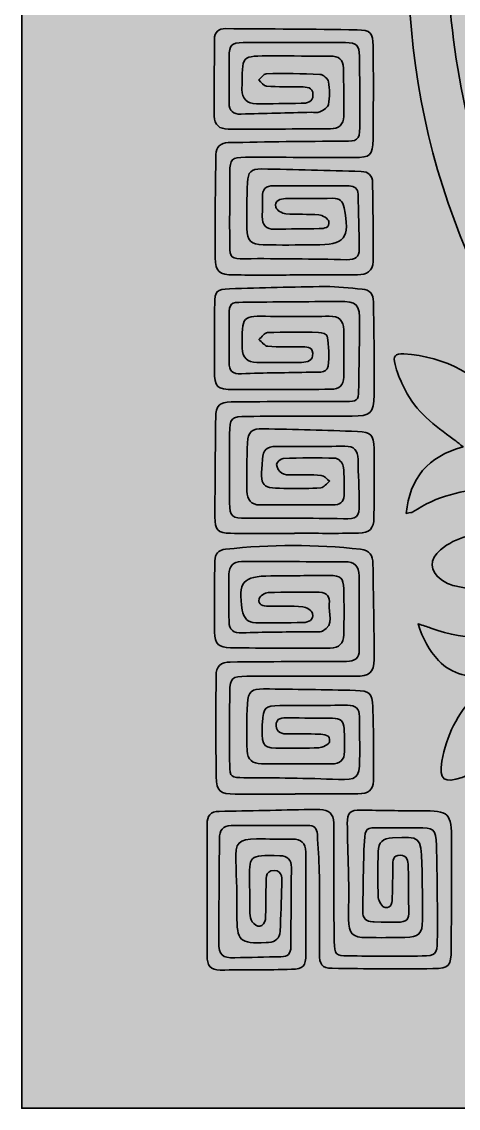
# Model space of a CAD drawing. Header units: inches. Extents: x 0.68 to 7.68, y -8.79 to -1.79.
# Drawn here: x 0.681 to 2.084, y -8.789 to -5.296 of the extents above; entities that cross this region are included whole.
import ezdxf

# ---------------------------------------------------------------- set-up
doc = ezdxf.new("R2010")
doc.units = ezdxf.units.IN
doc.header["$MEASUREMENT"] = 0
doc.layers.add('Layer 1', color=7, linetype='Continuous')

# ---------------------------------------------------------------- blocks, each defined once
blk = doc.blocks.new('block 2')
at = {"layer": 'Layer 1', "color": 250, "lineweight": 35, "true_color": 0x231f20}
for points, knots in [([(1.3443, -5.6412), (1.4538, -5.6412), (1.5634, -5.6409), (1.6729, -5.6405), (1.6992, -5.6404), (1.7152, -5.6266), (1.7157, -5.6007), (1.7167, -5.5488), (1.7159, -5.4968), (1.7146, -5.4449), (1.714, -5.4186), (1.7001, -5.4062), (1.6724, -5.4066), (1.6108, -5.4073), (1.5492, -5.4056), (1.4875, -5.4059), (1.3827, -5.4065), (1.3899, -5.4008), (1.3888, -5.5142), (1.3885, -5.5435), (1.4051, -5.5598), (1.4353, -5.5597), (1.4833, -5.5596), (1.5312, -5.5596), (1.5791, -5.5584), (1.5969, -5.5579), (1.6173, -5.5562), (1.617, -5.531), (1.6166, -5.5052), (1.5961, -5.5061), (1.5782, -5.5057), (1.5413, -5.5048), (1.5044, -5.5059), (1.4677, -5.5032), (1.4588, -5.5025), (1.4508, -5.4901), (1.4424, -5.483), (1.4505, -5.4761), (1.4585, -5.4634), (1.4667, -5.4632), (1.5242, -5.4621), (1.5817, -5.4625), (1.6391, -5.4654), (1.6491, -5.4659), (1.6652, -5.4794), (1.6668, -5.4889), (1.6709, -5.5128), (1.6709, -5.5382), (1.667, -5.5621), (1.6655, -5.5714), (1.6502, -5.5804), (1.6393, -5.5857), (1.6314, -5.5895), (1.6204, -5.587), (1.6109, -5.5872), (1.5358, -5.5891), (1.4608, -5.5905), (1.3857, -5.5931), (1.3596, -5.594), (1.3474, -5.5829), (1.3474, -5.5573), (1.3473, -5.508), (1.3469, -5.4587), (1.3475, -5.4095), (1.3479, -5.3704), (1.3539, -5.3636), (1.393, -5.3633), (1.5025, -5.3626), (1.6121, -5.3626), (1.7216, -5.3632), (1.7574, -5.3633), (1.7658, -5.3715), (1.7663, -5.4067), (1.7674, -5.4833), (1.7677, -5.5599), (1.7672, -5.6365), (1.7669, -5.6777), (1.7575, -5.6806), (1.7175, -5.6804), (1.5932, -5.6799), (1.4689, -5.6827), (1.3445, -5.6846), (1.3201, -5.685), (1.3053, -5.6992), (1.305, -5.7231), (1.3033, -5.8338), (1.3014, -5.9446), (1.3027, -6.0553), (1.3032, -6.0999), (1.3166, -6.1096), (1.3617, -6.11), (1.4261, -6.1106), (1.4904, -6.1102), (1.5548, -6.1102), (1.5548, -6.1099), (1.5548, -6.1097), (1.5548, -6.1095), (1.6233, -6.1095), (1.6917, -6.1093), (1.7602, -6.1095), (1.7891, -6.1096), (1.8098, -6.0976), (1.8101, -6.0673), (1.8108, -5.9826), (1.8099, -5.8979), (1.8085, -5.8131), (1.8081, -5.7912), (1.7955, -5.7779), (1.7719, -5.7773), (1.6652, -5.7745), (1.5586, -5.7709), (1.4519, -5.7692), (1.4174, -5.7687), (1.4076, -5.7793), (1.4064, -5.8133), (1.4046, -5.8625), (1.404, -5.9118), (1.4043, -5.9611), (1.4045, -5.999), (1.4178, -6.0124), (1.457, -6.0132), (1.5118, -6.0143), (1.5666, -6.0137), (1.6214, -6.0134), (1.7214, -6.0128), (1.7363, -5.9936), (1.7173, -5.8939), (1.7132, -5.8722), (1.7022, -5.8634), (1.6811, -5.8637), (1.6304, -5.8643), (1.5798, -5.8642), (1.5291, -5.8647), (1.5108, -5.8648), (1.4931, -5.8712), (1.4973, -5.8918), (1.4993, -5.9012), (1.5177, -5.9124), (1.5296, -5.9135), (1.5649, -5.9167), (1.6008, -5.9137), (1.6362, -5.9169), (1.6479, -5.918), (1.6663, -5.9293), (1.668, -5.9385), (1.6717, -5.9581), (1.6534, -5.961), (1.6373, -5.9611), (1.5894, -5.9617), (1.5415, -5.9623), (1.4936, -5.963), (1.4661, -5.9634), (1.4535, -5.9491), (1.4538, -5.9224), (1.454, -5.9019), (1.4559, -5.8813), (1.4545, -5.8608), (1.4527, -5.8339), (1.4654, -5.8231), (1.4905, -5.8232), (1.5713, -5.8235), (1.6521, -5.8237), (1.7329, -5.8241), (1.7503, -5.8242), (1.7617, -5.8314), (1.7621, -5.8507), (1.7633, -5.9095), (1.7651, -5.9684), (1.7657, -6.0272), (1.7659, -6.0528), (1.7525, -6.0616), (1.7261, -6.061), (1.6167, -6.0586), (1.5073, -6.0573), (1.3979, -6.0578), (1.3545, -6.058), (1.3498, -6.0574), (1.3494, -6.0147), (1.3488, -5.9367), (1.3494, -5.8587), (1.3498, -5.7807), (1.35, -5.7367), (1.3546, -5.732), (1.4002, -5.7319), (1.5166, -5.7318), (1.633, -5.7323), (1.7494, -5.7324), (1.8015, -5.7324), (1.8091, -5.7266), (1.8099, -5.6736), (1.8114, -5.5737), (1.8112, -5.4738), (1.8104, -5.374), (1.8101, -5.3331), (1.8016, -5.3228), (1.7589, -5.3221), (1.6182, -5.3195), (1.4774, -5.3195), (1.3367, -5.3183), (1.3132, -5.3182), (1.3003, -5.3293), (1.3002, -5.3528), (1.2998, -5.435), (1.2996, -5.5171), (1.2998, -5.5992), (1.2999, -5.6283), (1.3166, -5.6412), (1.3443, -5.6412)], [0, 0, 0, 0, 1, 1, 1, 2, 2, 2, 3, 3, 3, 4, 4, 4, 5, 5, 5, 6, 6, 6, 7, 7, 7, 8, 8, 8, 9, 9, 9, 10, 10, 10, 11, 11, 11, 12, 12, 12, 13, 13, 13, 14, 14, 14, 15, 15, 15, 16, 16, 16, 17, 17, 17, 18, 18, 18, 19, 19, 19, 20, 20, 20, 21, 21, 21, 22, 22, 22, 23, 23, 23, 24, 24, 24, 25, 25, 25, 26, 26, 26, 27, 27, 27, 28, 28, 28, 29, 29, 29, 30, 30, 30, 31, 31, 31, 32, 32, 32, 33, 33, 33, 34, 34, 34, 35, 35, 35, 36, 36, 36, 37, 37, 37, 38, 38, 38, 39, 39, 39, 40, 40, 40, 41, 41, 41, 42, 42, 42, 43, 43, 43, 44, 44, 44, 45, 45, 45, 46, 46, 46, 47, 47, 47, 48, 48, 48, 49, 49, 49, 50, 50, 50, 51, 51, 51, 52, 52, 52, 53, 53, 53, 54, 54, 54, 55, 55, 55, 56, 56, 56, 57, 57, 57, 58, 58, 58, 59, 59, 59, 60, 60, 60, 61, 61, 61, 62, 62, 62, 63, 63, 63, 64, 64, 64, 65, 65, 65, 66, 66, 66, 67, 67, 67, 68, 68, 68, 69, 69, 69, 69]), ([(1.4055, -6.5647), (1.5178, -6.564), (1.6301, -6.5641), (1.7424, -6.5637), (1.8017, -6.5635), (1.813, -6.555), (1.8137, -6.4955), (1.8149, -6.3957), (1.8126, -6.2958), (1.8114, -6.196), (1.8111, -6.1723), (1.8001, -6.1571), (1.7746, -6.1554), (1.7351, -6.1527), (1.6955, -6.1471), (1.656, -6.1474), (1.5535, -6.1484), (1.451, -6.1514), (1.3485, -6.1545), (1.3071, -6.1558), (1.3014, -6.162), (1.301, -6.2035), (1.3003, -6.2747), (1.3, -6.3458), (1.3004, -6.417), (1.3007, -6.4715), (1.3078, -6.4785), (1.3625, -6.4785), (1.4665, -6.4786), (1.5705, -6.4777), (1.6745, -6.4777), (1.7017, -6.4777), (1.7159, -6.4647), (1.7162, -6.4382), (1.7167, -6.3876), (1.7164, -6.337), (1.7157, -6.2863), (1.7152, -6.2566), (1.7007, -6.2421), (1.6692, -6.2428), (1.6063, -6.2441), (1.5433, -6.244), (1.4803, -6.2431), (1.3888, -6.2418), (1.3874, -6.2382), (1.3897, -6.3456), (1.3903, -6.3757), (1.4064, -6.3909), (1.4362, -6.391), (1.4841, -6.3913), (1.532, -6.3914), (1.5799, -6.391), (1.5993, -6.3909), (1.6176, -6.3857), (1.6161, -6.362), (1.6146, -6.3387), (1.5944, -6.3413), (1.5782, -6.3411), (1.5427, -6.3406), (1.507, -6.3423), (1.4717, -6.3395), (1.4616, -6.3386), (1.4525, -6.3251), (1.443, -6.3174), (1.4523, -6.3097), (1.4613, -6.2959), (1.4709, -6.2955), (1.5256, -6.2933), (1.5803, -6.2937), (1.635, -6.2947), (1.6448, -6.2949), (1.6624, -6.3014), (1.6629, -6.3065), (1.6664, -6.3386), (1.6715, -6.3722), (1.6653, -6.4031), (1.6599, -6.4296), (1.6294, -6.4218), (1.6085, -6.4224), (1.5348, -6.4246), (1.4609, -6.4243), (1.3872, -6.4278), (1.3576, -6.4292), (1.3473, -6.418), (1.3474, -6.3906), (1.3477, -6.34), (1.3468, -6.2893), (1.3475, -6.2387), (1.3481, -6.2014), (1.3522, -6.1982), (1.3918, -6.1978), (1.4944, -6.1969), (1.597, -6.196), (1.6996, -6.1954), (1.7592, -6.195), (1.7676, -6.2037), (1.7669, -6.2649), (1.766, -6.3372), (1.7648, -6.4095), (1.7636, -6.4818), (1.7631, -6.5133), (1.7572, -6.5172), (1.7232, -6.5172), (1.6001, -6.5169), (1.477, -6.517), (1.354, -6.5179), (1.317, -6.5182), (1.3047, -6.531), (1.3043, -6.5677), (1.3029, -6.6744), (1.302, -6.7811), (1.3018, -6.8878), (1.3017, -6.9297), (1.3105, -6.9396), (1.3521, -6.9404), (1.4205, -6.9419), (1.489, -6.9408), (1.5574, -6.9408), (1.5574, -6.9407), (1.5574, -6.9405), (1.5574, -6.9404), (1.6259, -6.9404), (1.6943, -6.9412), (1.7628, -6.94), (1.7995, -6.9393), (1.8124, -6.9258), (1.8128, -6.8896), (1.8137, -6.8158), (1.8142, -6.7419), (1.8132, -6.6681), (1.8126, -6.6242), (1.8037, -6.6148), (1.7597, -6.6131), (1.6587, -6.6092), (1.5576, -6.6066), (1.4565, -6.6044), (1.4206, -6.6036), (1.4084, -6.6136), (1.4066, -6.6493), (1.404, -6.7012), (1.4039, -6.7532), (1.4045, -6.8051), (1.4047, -6.8316), (1.4175, -6.8494), (1.4472, -6.8493), (1.5253, -6.8492), (1.6033, -6.8493), (1.6813, -6.8492), (1.7021, -6.8492), (1.7166, -6.8404), (1.7171, -6.8185), (1.7177, -6.7871), (1.7183, -6.7554), (1.7145, -6.7244), (1.7133, -6.7147), (1.6981, -6.6994), (1.6889, -6.6991), (1.633, -6.6972), (1.5768, -6.698), (1.5208, -6.7), (1.5131, -6.7003), (1.4994, -6.713), (1.4997, -6.7193), (1.5003, -6.7293), (1.5083, -6.7418), (1.517, -6.7477), (1.525, -6.7532), (1.538, -6.7522), (1.5489, -6.7524), (1.5803, -6.7532), (1.612, -6.7516), (1.6432, -6.7542), (1.6528, -6.755), (1.6614, -6.7664), (1.6705, -6.7729), (1.6611, -6.7803), (1.6522, -6.7934), (1.6423, -6.7942), (1.6084, -6.7972), (1.574, -6.7964), (1.5398, -6.7962), (1.4469, -6.7955), (1.448, -6.7953), (1.4542, -6.7025), (1.4563, -6.6724), (1.4695, -6.6612), (1.4976, -6.6612), (1.5716, -6.6614), (1.6455, -6.6613), (1.7194, -6.6607), (1.7487, -6.6604), (1.7616, -6.6737), (1.762, -6.7028), (1.7625, -6.7506), (1.7652, -6.7984), (1.7658, -6.8463), (1.7664, -6.8887), (1.7569, -6.8945), (1.7147, -6.8937), (1.6108, -6.8917), (1.5068, -6.891), (1.4028, -6.8918), (1.3574, -6.8922), (1.3494, -6.888), (1.349, -6.8427), (1.3483, -6.7689), (1.3486, -6.6951), (1.3491, -6.6213), (1.3494, -6.5695), (1.3537, -6.565), (1.4055, -6.5647)], [0, 0, 0, 0, 1, 1, 1, 2, 2, 2, 3, 3, 3, 4, 4, 4, 5, 5, 5, 6, 6, 6, 7, 7, 7, 8, 8, 8, 9, 9, 9, 10, 10, 10, 11, 11, 11, 12, 12, 12, 13, 13, 13, 14, 14, 14, 15, 15, 15, 16, 16, 16, 17, 17, 17, 18, 18, 18, 19, 19, 19, 20, 20, 20, 21, 21, 21, 22, 22, 22, 23, 23, 23, 24, 24, 24, 25, 25, 25, 26, 26, 26, 27, 27, 27, 28, 28, 28, 29, 29, 29, 30, 30, 30, 31, 31, 31, 32, 32, 32, 33, 33, 33, 34, 34, 34, 35, 35, 35, 36, 36, 36, 37, 37, 37, 38, 38, 38, 39, 39, 39, 40, 40, 40, 41, 41, 41, 42, 42, 42, 43, 43, 43, 44, 44, 44, 45, 45, 45, 46, 46, 46, 47, 47, 47, 48, 48, 48, 49, 49, 49, 50, 50, 50, 51, 51, 51, 52, 52, 52, 53, 53, 53, 54, 54, 54, 55, 55, 55, 56, 56, 56, 57, 57, 57, 58, 58, 58, 59, 59, 59, 60, 60, 60, 61, 61, 61, 62, 62, 62, 63, 63, 63, 64, 64, 64, 65, 65, 65, 66, 66, 66, 67, 67, 67, 68, 68, 68, 69, 69, 69, 70, 70, 70, 70]), ([(2.3078, -7.5452), (2.3152, -7.5332), (2.3241, -7.5221), (2.3391, -7.5011), (2.3725, -7.6207), (2.4484, -7.672), (2.5687, -7.6796), (2.5557, -7.6587), (2.5485, -7.6447), (2.539, -7.6324), (2.4231, -7.4835), (2.43, -7.3011), (2.5569, -7.1619), (2.5811, -7.1354), (2.6113, -7.1302), (2.6415, -7.1473), (2.6704, -7.1637), (2.683, -7.1946), (2.673, -7.228), (2.6676, -7.2464), (2.6603, -7.2641), (2.6539, -7.2822), (2.6196, -7.3786), (2.6279, -7.4735), (2.6647, -7.5669), (2.6706, -7.5817), (2.6805, -7.5961), (2.6918, -7.6073), (2.7299, -7.645), (2.7742, -7.6376), (2.7919, -7.5874), (2.8044, -7.552), (2.8125, -7.513), (2.8124, -7.4756), (2.8121, -7.3822), (2.7899, -7.2944), (2.7303, -7.2188), (2.7088, -7.1915), (2.7105, -7.1703), (2.7348, -7.1459), (2.7507, -7.1299), (2.7713, -7.1185), (2.7926, -7.103), (2.7827, -7.0952), (2.7738, -7.0875), (2.7643, -7.0807), (2.7275, -7.0546), (2.6896, -7.0299), (2.6538, -7.0025), (2.4858, -6.8742), (2.3484, -6.7183), (2.2303, -6.5432), (2.1551, -6.4316), (2.0442, -6.3728), (1.9089, -6.3636), (1.8812, -6.3617), (1.8734, -6.3706), (1.8806, -6.3978), (1.8869, -6.4214), (1.8962, -6.4444), (1.9064, -6.4666), (1.9389, -6.5377), (1.9958, -6.5865), (2.058, -6.6302), (2.0694, -6.6382), (2.08, -6.6473), (2.0993, -6.6623), (1.9852, -6.6945), (1.9282, -6.7632), (1.9165, -6.8767), (1.9304, -6.8738), (1.9351, -6.874), (1.9381, -6.8719), (2.0135, -6.8192), (2.1002, -6.8038), (2.1891, -6.7909), (2.2999, -6.7748), (2.3898, -6.8204), (2.4767, -6.877), (2.5106, -6.8991), (2.5077, -6.9344), (2.4754, -6.9583), (2.4474, -6.979), (2.4168, -6.9835), (2.3869, -6.9658), (2.3281, -6.9309), (2.2639, -6.9288), (2.1997, -6.9358), (2.1388, -6.9424), (2.077, -6.9506), (2.0271, -6.9934), (1.991, -7.0244), (1.9904, -7.0613), (2.0286, -7.0891), (2.0416, -7.0985), (2.0572, -7.1064), (2.0727, -7.1098), (2.1549, -7.1276), (2.2368, -7.1229), (2.3145, -7.0916), (2.3532, -7.0761), (2.3873, -7.0492), (2.4236, -7.0277), (2.446, -7.0144), (2.4814, -7.0203), (2.5022, -7.0415), (2.5178, -7.0574), (2.5269, -7.0771), (2.5114, -7.0966), (2.4653, -7.1548), (2.4163, -7.2118), (2.3448, -7.2388), (2.2301, -7.2821), (2.1133, -7.2899), (1.9962, -7.2451), (1.9841, -7.2405), (1.9715, -7.2371), (1.955, -7.2318), (1.9696, -7.2793), (1.9894, -7.3167), (2.0205, -7.3493), (2.0647, -7.3956), (2.1209, -7.4039), (2.1836, -7.4057), (2.1703, -7.4278), (2.156, -7.4449), (2.1401, -7.4605), (2.0802, -7.5191), (2.046, -7.5917), (2.0315, -7.6726), (2.0206, -7.7328), (2.0392, -7.7458), (2.0962, -7.7251), (2.189, -7.6914), (2.2566, -7.628), (2.3078, -7.5452)], [0, 0, 0, 0, 1, 1, 1, 2, 2, 2, 3, 3, 3, 4, 4, 4, 5, 5, 5, 6, 6, 6, 7, 7, 7, 8, 8, 8, 9, 9, 9, 10, 10, 10, 11, 11, 11, 12, 12, 12, 13, 13, 13, 14, 14, 14, 15, 15, 15, 16, 16, 16, 17, 17, 17, 18, 18, 18, 19, 19, 19, 20, 20, 20, 21, 21, 21, 22, 22, 22, 23, 23, 23, 24, 24, 24, 25, 25, 25, 26, 26, 26, 27, 27, 27, 28, 28, 28, 29, 29, 29, 30, 30, 30, 31, 31, 31, 32, 32, 32, 33, 33, 33, 34, 34, 34, 35, 35, 35, 36, 36, 36, 37, 37, 37, 38, 38, 38, 39, 39, 39, 40, 40, 40, 41, 41, 41, 42, 42, 42, 43, 43, 43, 44, 44, 44, 45, 45, 45, 45]), ([(1.404, -7.4002), (1.5204, -7.4), (1.6368, -7.4002), (1.7533, -7.4), (1.7975, -7.4), (1.8135, -7.3878), (1.8135, -7.3464), (1.8136, -7.2438), (1.8111, -7.1411), (1.8097, -7.0385), (1.8094, -7.0118), (1.8001, -6.9953), (1.77, -6.9918), (1.6253, -6.9753), (1.4808, -6.9763), (1.3362, -6.9915), (1.3124, -6.994), (1.3018, -7.0068), (1.3015, -7.0289), (1.3006, -7.1056), (1.299, -7.1822), (1.3005, -7.2588), (1.3011, -7.2958), (1.3144, -7.3082), (1.3517, -7.3086), (1.4585, -7.3099), (1.5653, -7.309), (1.6721, -7.3094), (1.7012, -7.3095), (1.7155, -7.2943), (1.716, -7.2668), (1.7169, -7.2175), (1.7173, -7.1682), (1.7157, -7.119), (1.7146, -7.0839), (1.7063, -7.0764), (1.6699, -7.0762), (1.6069, -7.0758), (1.544, -7.0774), (1.481, -7.0777), (1.3909, -7.078), (1.3753, -7.097), (1.3898, -7.1873), (1.394, -7.2128), (1.4072, -7.2279), (1.4328, -7.2282), (1.4834, -7.2289), (1.5341, -7.2282), (1.5848, -7.2274), (1.6032, -7.2271), (1.62, -7.2183), (1.6155, -7.1984), (1.6133, -7.189), (1.5954, -7.1777), (1.5838, -7.1767), (1.5472, -7.1736), (1.5101, -7.175), (1.4732, -7.1747), (1.4567, -7.1745), (1.4397, -7.1705), (1.4436, -7.1509), (1.4453, -7.1424), (1.4625, -7.1316), (1.4731, -7.1312), (1.5278, -7.129), (1.5826, -7.1299), (1.6373, -7.1297), (1.6628, -7.1297), (1.6717, -7.1459), (1.6693, -7.1675), (1.6658, -7.1975), (1.6877, -7.2345), (1.6475, -7.2552), (1.643, -7.2575), (1.6368, -7.257), (1.6313, -7.2571), (1.619, -7.2573), (1.6067, -7.2568), (1.5944, -7.2569), (1.5261, -7.2579), (1.4577, -7.2577), (1.3894, -7.2606), (1.3611, -7.2617), (1.3476, -7.2514), (1.3472, -7.2242), (1.3465, -7.1736), (1.3466, -7.1229), (1.3469, -7.0722), (1.347, -7.0461), (1.3595, -7.0312), (1.387, -7.0312), (1.4979, -7.0315), (1.6088, -7.0318), (1.7197, -7.0317), (1.7503, -7.0317), (1.7655, -7.0465), (1.7656, -7.0767), (1.7657, -7.156), (1.7656, -7.2354), (1.7656, -7.3148), (1.7656, -7.3426), (1.7518, -7.3523), (1.7242, -7.3522), (1.5999, -7.352), (1.4756, -7.3536), (1.3513, -7.3542), (1.3209, -7.3543), (1.3052, -7.3682), (1.3053, -7.3988), (1.3053, -7.5068), (1.3041, -7.6148), (1.3062, -7.7227), (1.3071, -7.7711), (1.3177, -7.7783), (1.3671, -7.7786), (1.4315, -7.7789), (1.4959, -7.7786), (1.5602, -7.7786), (1.5602, -7.7785), (1.5602, -7.7784), (1.5602, -7.7783), (1.6273, -7.7783), (1.6945, -7.7787), (1.7615, -7.7781), (1.7947, -7.7778), (1.811, -7.7648), (1.8112, -7.7364), (1.8117, -7.6572), (1.8121, -7.5779), (1.8091, -7.4988), (1.8075, -7.4539), (1.7985, -7.4468), (1.7538, -7.4457), (1.6553, -7.4431), (1.5568, -7.4417), (1.4583, -7.4407), (1.4196, -7.4403), (1.4088, -7.4488), (1.4065, -7.4883), (1.4034, -7.5387), (1.4043, -7.5894), (1.4052, -7.6399), (1.4058, -7.6681), (1.4234, -7.6813), (1.4511, -7.6813), (1.5264, -7.6815), (1.6017, -7.6815), (1.677, -7.6818), (1.7038, -7.6819), (1.7182, -7.669), (1.7184, -7.6421), (1.7186, -7.6175), (1.718, -7.5929), (1.7172, -7.5683), (1.7164, -7.5447), (1.7039, -7.5347), (1.6801, -7.5349), (1.6322, -7.5353), (1.5843, -7.5338), (1.5364, -7.5339), (1.5189, -7.534), (1.4969, -7.5324), (1.4988, -7.5592), (1.5004, -7.5817), (1.5174, -7.5862), (1.5377, -7.5856), (1.5705, -7.5847), (1.6034, -7.5845), (1.6362, -7.5862), (1.6515, -7.587), (1.6744, -7.5872), (1.6699, -7.6107), (1.6683, -7.6192), (1.6478, -7.6287), (1.6354, -7.6296), (1.5958, -7.6322), (1.556, -7.6305), (1.5164, -7.6313), (1.4587, -7.6325), (1.4525, -7.6267), (1.4533, -7.5693), (1.4534, -7.5624), (1.4539, -7.5556), (1.4544, -7.5488), (1.458, -7.4993), (1.4613, -7.4951), (1.5102, -7.4944), (1.5827, -7.4932), (1.6553, -7.4939), (1.7278, -7.4931), (1.7535, -7.4928), (1.7661, -7.5042), (1.7663, -7.5296), (1.7667, -7.5762), (1.7675, -7.6227), (1.7669, -7.6693), (1.766, -7.7277), (1.7554, -7.734), (1.6986, -7.7317), (1.5975, -7.7276), (1.4963, -7.7264), (1.3951, -7.726), (1.3547, -7.7258), (1.3499, -7.7254), (1.3493, -7.6842), (1.3481, -7.6063), (1.3484, -7.5283), (1.3496, -7.4504), (1.3502, -7.4051), (1.3565, -7.4003), (1.404, -7.4002)], [0, 0, 0, 0, 1, 1, 1, 2, 2, 2, 3, 3, 3, 4, 4, 4, 5, 5, 5, 6, 6, 6, 7, 7, 7, 8, 8, 8, 9, 9, 9, 10, 10, 10, 11, 11, 11, 12, 12, 12, 13, 13, 13, 14, 14, 14, 15, 15, 15, 16, 16, 16, 17, 17, 17, 18, 18, 18, 19, 19, 19, 20, 20, 20, 21, 21, 21, 22, 22, 22, 23, 23, 23, 24, 24, 24, 25, 25, 25, 26, 26, 26, 27, 27, 27, 28, 28, 28, 29, 29, 29, 30, 30, 30, 31, 31, 31, 32, 32, 32, 33, 33, 33, 34, 34, 34, 35, 35, 35, 36, 36, 36, 37, 37, 37, 38, 38, 38, 39, 39, 39, 40, 40, 40, 41, 41, 41, 42, 42, 42, 43, 43, 43, 44, 44, 44, 45, 45, 45, 46, 46, 46, 47, 47, 47, 48, 48, 48, 49, 49, 49, 50, 50, 50, 51, 51, 51, 52, 52, 52, 53, 53, 53, 54, 54, 54, 55, 55, 55, 56, 56, 56, 57, 57, 57, 58, 58, 58, 59, 59, 59, 60, 60, 60, 61, 61, 61, 62, 62, 62, 63, 63, 63, 64, 64, 64, 65, 65, 65, 66, 66, 66, 67, 67, 67, 68, 68, 68, 69, 69, 69, 70, 70, 70, 70]), ([(1.9634, -7.8322), (1.8992, -7.8326), (1.8349, -7.8315), (1.7707, -7.8303), (1.7369, -7.8296), (1.7268, -7.8376), (1.7272, -7.8733), (1.728, -7.9375), (1.7307, -8.0017), (1.7318, -8.066), (1.7324, -8.1042), (1.7312, -8.1425), (1.7313, -8.1808), (1.7314, -8.2268), (1.7438, -8.2396), (1.7894, -8.24), (1.8305, -8.2404), (1.8715, -8.2404), (1.9126, -8.2397), (1.9577, -8.239), (1.9688, -8.2283), (1.9688, -8.1836), (1.969, -8.1235), (1.9686, -8.0632), (1.967, -8.0031), (1.9646, -7.9159), (1.9611, -7.9142), (1.8727, -7.9193), (1.8424, -7.921), (1.8264, -7.9335), (1.8262, -7.9638), (1.8257, -8.013), (1.8246, -8.0624), (1.827, -8.1115), (1.8276, -8.1231), (1.8402, -8.1427), (1.8489, -8.1436), (1.8714, -8.1462), (1.8716, -8.125), (1.872, -8.1086), (1.873, -8.0758), (1.873, -8.0429), (1.8736, -8.0101), (1.8739, -7.9933), (1.8735, -7.9745), (1.8973, -7.975), (1.9193, -7.9755), (1.9223, -7.9934), (1.923, -8.0103), (1.9241, -8.0377), (1.9246, -8.0651), (1.9242, -8.0924), (1.9227, -8.2016), (1.9465, -8.1916), (1.8134, -8.1897), (1.812, -8.1897), (1.8107, -8.1894), (1.8093, -8.1894), (1.7873, -8.189), (1.7765, -8.1769), (1.7769, -8.1557), (1.7782, -8.0805), (1.7784, -8.0053), (1.7821, -7.9303), (1.7843, -7.8872), (1.7883, -7.8867), (1.8332, -7.8872), (1.8728, -7.8877), (1.9126, -7.8879), (1.9522, -7.8869), (2.004, -7.8857), (2.0126, -7.8906), (2.014, -7.9435), (2.0166, -8.0461), (2.0171, -8.1488), (2.0166, -8.2514), (2.0164, -8.2931), (2.0099, -8.2986), (1.9678, -8.2991), (1.8884, -8.2999), (1.809, -8.2996), (1.7296, -8.2989), (1.6905, -8.2986), (1.6859, -8.2942), (1.6852, -8.2526), (1.684, -8.1773), (1.6843, -8.102), (1.6841, -8.0267), (1.6839, -7.9748), (1.6842, -7.9229), (1.6835, -7.8709), (1.683, -7.8427), (1.6675, -7.8286), (1.6391, -7.8287), (1.6282, -7.8287), (1.6172, -7.828), (1.6063, -7.8282), (1.5094, -7.8303), (1.4125, -7.8329), (1.3156, -7.8342), (1.2865, -7.8345), (1.2769, -7.8497), (1.2768, -7.8753), (1.2767, -7.9465), (1.2768, -8.0176), (1.2768, -8.0888), (1.2768, -8.0888), (1.2769, -8.0888), (1.277, -8.0888), (1.277, -8.1586), (1.2778, -8.2284), (1.2766, -8.2982), (1.276, -8.329), (1.2873, -8.3447), (1.3189, -8.3444), (1.3954, -8.3436), (1.4719, -8.3444), (1.5483, -8.3419), (1.586, -8.3406), (1.5941, -8.3312), (1.5943, -8.2937), (1.5949, -8.1842), (1.5937, -8.0747), (1.5937, -7.9652), (1.5937, -7.9355), (1.5786, -7.9234), (1.5503, -7.9235), (1.512, -7.9236), (1.4737, -7.923), (1.4354, -7.923), (1.3769, -7.9231), (1.3668, -7.9348), (1.3691, -7.9936), (1.3712, -8.0511), (1.3728, -8.1085), (1.3725, -8.166), (1.3722, -8.2518), (1.38, -8.2601), (1.4661, -8.2558), (1.4688, -8.2556), (1.4716, -8.2556), (1.4743, -8.2555), (1.4973, -8.2545), (1.51, -8.242), (1.5111, -8.2196), (1.5136, -8.1705), (1.5157, -8.1214), (1.5165, -8.0723), (1.5169, -8.0528), (1.5216, -8.0246), (1.4922, -8.0246), (1.4597, -8.0246), (1.4674, -8.0551), (1.4664, -8.0751), (1.4645, -8.1106), (1.4664, -8.1463), (1.4642, -8.1818), (1.4637, -8.1899), (1.4536, -8.2029), (1.4466, -8.2038), (1.4386, -8.2048), (1.4269, -8.1967), (1.4211, -8.1892), (1.4158, -8.1824), (1.4147, -8.1712), (1.4144, -8.1619), (1.4135, -8.1292), (1.4135, -8.0964), (1.4134, -8.0637), (1.4131, -7.9764), (1.4064, -7.9739), (1.5102, -7.9768), (1.5358, -7.9775), (1.5476, -7.9903), (1.5475, -8.0152), (1.5469, -8.1001), (1.5462, -8.185), (1.5458, -8.2698), (1.5457, -8.2916), (1.5369, -8.3018), (1.5136, -8.3017), (1.4644, -8.3017), (1.4151, -8.3041), (1.3659, -8.3049), (1.3245, -8.3056), (1.3143, -8.2966), (1.3143, -8.2548), (1.3143, -8.144), (1.3161, -8.0331), (1.3161, -7.9223), (1.3161, -7.8952), (1.3267, -7.8802), (1.3539, -7.8801), (1.4361, -7.8795), (1.5182, -7.8795), (1.6003, -7.8797), (1.6191, -7.8797), (1.6306, -7.8872), (1.6311, -7.9091), (1.632, -7.9487), (1.6369, -7.9882), (1.6373, -8.0277), (1.6383, -8.1153), (1.6373, -8.2029), (1.6376, -8.2905), (1.6377, -8.327), (1.6455, -8.3381), (1.6785, -8.3386), (1.7865, -8.3403), (1.8947, -8.3419), (2.0027, -8.3399), (2.0558, -8.3389), (2.0609, -8.3302), (2.0613, -8.2778), (2.062, -8.1614), (2.0621, -8.0451), (2.0625, -7.9287), (2.0629, -7.8399), (2.0536, -7.8315), (1.9634, -7.8322)], [0, 0, 0, 0, 1, 1, 1, 2, 2, 2, 3, 3, 3, 4, 4, 4, 5, 5, 5, 6, 6, 6, 7, 7, 7, 8, 8, 8, 9, 9, 9, 10, 10, 10, 11, 11, 11, 12, 12, 12, 13, 13, 13, 14, 14, 14, 15, 15, 15, 16, 16, 16, 17, 17, 17, 18, 18, 18, 19, 19, 19, 20, 20, 20, 21, 21, 21, 22, 22, 22, 23, 23, 23, 24, 24, 24, 25, 25, 25, 26, 26, 26, 27, 27, 27, 28, 28, 28, 29, 29, 29, 30, 30, 30, 31, 31, 31, 32, 32, 32, 33, 33, 33, 34, 34, 34, 35, 35, 35, 36, 36, 36, 37, 37, 37, 38, 38, 38, 39, 39, 39, 40, 40, 40, 41, 41, 41, 42, 42, 42, 43, 43, 43, 44, 44, 44, 45, 45, 45, 46, 46, 46, 47, 47, 47, 48, 48, 48, 49, 49, 49, 50, 50, 50, 51, 51, 51, 52, 52, 52, 53, 53, 53, 54, 54, 54, 55, 55, 55, 56, 56, 56, 57, 57, 57, 58, 58, 58, 59, 59, 59, 60, 60, 60, 61, 61, 61, 62, 62, 62, 63, 63, 63, 64, 64, 64, 65, 65, 65, 66, 66, 66, 67, 67, 67, 68, 68, 68, 69, 69, 69, 70, 70, 70, 71, 71, 71, 72, 72, 72, 73, 73, 73, 73])]:
    blk.add_open_spline(points, degree=3, knots=knots, dxfattribs=at)

msp = doc.modelspace()

# ---------------------------------------------------------------- hatches: boundary and pattern name
at = {"layer": 'Layer 1', "true_color": 0x231f20}
msp.add_hatch(color=250, dxfattribs=at).paths.add_polyline_path([(7.6808, -8.7886), (0.6808, -8.7886), (0.6808, -1.7886), (7.6808, -1.7886)])

# ---------------------------------------------------------------- linework, layer by layer
at = {"layer": 'Layer 1', "color": 250, "lineweight": 35, "true_color": 0x231f20}
msp.add_lwpolyline([(7.6808, -8.7886), (0.6808, -8.7886), (0.6808, -1.7886), (7.6808, -1.7886), (7.6808, -8.7886)], dxfattribs=at)
for points, knots in [([(1.9235, -5.146), (1.9419, -3.8293), (2.9537, -2.837), (4.2376, -2.8442), (5.5196, -2.8514), (6.5343, -3.8802), (6.511, -5.1753), (6.4876, -6.4692), (5.475, -7.3848), (4.2753, -7.4343), (2.9271, -7.4348), (1.9476, -6.4083), (1.9235, -5.146)], [0, 0, 0, 0, 1, 1, 1, 2, 2, 2, 3, 3, 3, 4, 4, 4, 4]), ([(2.0521, -5.1407), (2.0562, -5.3008), (2.0799, -5.4677), (2.1213, -5.6335), (2.1668, -5.8155), (2.2303, -5.9901), (2.3205, -6.1531), (2.4564, -6.3987), (2.6192, -6.623), (2.844, -6.7993), (3.03, -6.9451), (3.2305, -7.063), (3.449, -7.1498), (3.5902, -7.2059), (3.7369, -7.2457), (3.8868, -7.274), (4.151, -7.3239), (4.4134, -7.3128), (4.6729, -7.2489), (4.9146, -7.1895), (5.1453, -7.1008), (5.3568, -6.9664), (5.5555, -6.8401), (5.7394, -6.6977), (5.8852, -6.5098), (6.0202, -6.3358), (6.1358, -6.1503), (6.2176, -5.9459), (6.2766, -5.7986), (6.3203, -5.6461), (6.3494, -5.4892), (6.3842, -5.3006), (6.3968, -5.1128), (6.3712, -4.9216), (6.3279, -4.5984), (6.2289, -4.2954), (6.0589, -4.0166), (5.9341, -3.812), (5.7887, -3.625), (5.5973, -3.4768), (5.4899, -3.3937), (5.3784, -3.3173), (5.2598, -3.2513), (5.1279, -3.1779), (4.9892, -3.1214), (4.8451, -3.0758), (4.6572, -3.0164), (4.4656, -2.9792), (4.2692, -2.972), (4.054, -2.9641), (3.8445, -3.0029), (3.6381, -3.0627), (3.4649, -3.1129), (3.2988, -3.1802), (3.1433, -3.2701), (2.914, -3.4025), (2.7107, -3.5667), (2.5454, -3.7768), (2.4166, -3.9406), (2.3136, -4.1191), (2.2315, -4.3091), (2.1883, -4.4091), (2.1582, -4.5153), (2.1277, -4.6202), (2.0793, -4.7865), (2.054, -4.9569), (2.0521, -5.1407)], [0, 0, 0, 0, 1, 1, 1, 2, 2, 2, 3, 3, 3, 4, 4, 4, 5, 5, 5, 6, 6, 6, 7, 7, 7, 8, 8, 8, 9, 9, 9, 10, 10, 10, 11, 11, 11, 12, 12, 12, 13, 13, 13, 14, 14, 14, 15, 15, 15, 16, 16, 16, 17, 17, 17, 18, 18, 18, 19, 19, 19, 20, 20, 20, 21, 21, 21, 22, 22, 22, 22]), ([(1.5548, -6.1102), (1.4904, -6.1102), (1.4261, -6.1106), (1.3617, -6.11), (1.3166, -6.1096), (1.3032, -6.0999), (1.3027, -6.0553), (1.3014, -5.9446), (1.3033, -5.8338), (1.305, -5.7231), (1.3053, -5.6992), (1.3201, -5.685), (1.3445, -5.6846), (1.4689, -5.6827), (1.5932, -5.6799), (1.7175, -5.6804), (1.7575, -5.6806), (1.7669, -5.6777), (1.7672, -5.6365), (1.7677, -5.5599), (1.7674, -5.4833), (1.7663, -5.4067), (1.7658, -5.3715), (1.7574, -5.3633), (1.7216, -5.3632), (1.6121, -5.3626), (1.5025, -5.3626), (1.393, -5.3633), (1.3539, -5.3636), (1.3479, -5.3704), (1.3475, -5.4095), (1.3469, -5.4587), (1.3473, -5.508), (1.3474, -5.5573), (1.3474, -5.5829), (1.3596, -5.594), (1.3857, -5.5931), (1.4608, -5.5905), (1.5358, -5.5891), (1.6109, -5.5872), (1.6204, -5.587), (1.6314, -5.5895), (1.6393, -5.5857), (1.6502, -5.5804), (1.6655, -5.5714), (1.667, -5.5621), (1.6709, -5.5382), (1.6709, -5.5128), (1.6668, -5.4889), (1.6652, -5.4794), (1.6491, -5.4659), (1.6391, -5.4654), (1.5817, -5.4625), (1.5242, -5.4621), (1.4667, -5.4632), (1.4585, -5.4634), (1.4505, -5.4761), (1.4424, -5.483), (1.4508, -5.4901), (1.4588, -5.5025), (1.4677, -5.5032), (1.5044, -5.5059), (1.5413, -5.5048), (1.5782, -5.5057), (1.5961, -5.5061), (1.6166, -5.5052), (1.617, -5.531), (1.6173, -5.5562), (1.5969, -5.5579), (1.5791, -5.5584), (1.5312, -5.5596), (1.4833, -5.5596), (1.4353, -5.5597), (1.4051, -5.5598), (1.3885, -5.5435), (1.3888, -5.5142), (1.3899, -5.4008), (1.3827, -5.4065), (1.4875, -5.4059), (1.5492, -5.4056), (1.6108, -5.4073), (1.6724, -5.4066), (1.7001, -5.4062), (1.714, -5.4186), (1.7146, -5.4449), (1.7159, -5.4968), (1.7167, -5.5488), (1.7157, -5.6007), (1.7152, -5.6266), (1.6992, -5.6404), (1.6729, -5.6405), (1.5634, -5.6409), (1.4538, -5.6412), (1.3443, -5.6412), (1.3166, -5.6412), (1.2999, -5.6283), (1.2998, -5.5992), (1.2996, -5.5171), (1.2998, -5.435), (1.3002, -5.3528), (1.3003, -5.3293), (1.3132, -5.3182), (1.3367, -5.3183), (1.4774, -5.3195), (1.6182, -5.3195), (1.7589, -5.3221), (1.8016, -5.3228), (1.8101, -5.3331), (1.8104, -5.374), (1.8112, -5.4738), (1.8114, -5.5737), (1.8099, -5.6736), (1.8091, -5.7266), (1.8015, -5.7324), (1.7494, -5.7324), (1.633, -5.7323), (1.5166, -5.7318), (1.4002, -5.7319), (1.3546, -5.732), (1.35, -5.7367), (1.3498, -5.7807), (1.3494, -5.8587), (1.3488, -5.9367), (1.3494, -6.0147), (1.3498, -6.0574), (1.3545, -6.058), (1.3979, -6.0578), (1.5073, -6.0573), (1.6167, -6.0586), (1.7261, -6.061), (1.7525, -6.0616), (1.7659, -6.0528), (1.7657, -6.0272), (1.7651, -5.9684), (1.7633, -5.9095), (1.7621, -5.8507), (1.7617, -5.8314), (1.7503, -5.8242), (1.7329, -5.8241), (1.6521, -5.8237), (1.5713, -5.8235), (1.4905, -5.8232), (1.4654, -5.8231), (1.4527, -5.8339), (1.4545, -5.8608), (1.4559, -5.8813), (1.454, -5.9019), (1.4538, -5.9224), (1.4535, -5.9491), (1.4661, -5.9634), (1.4936, -5.963), (1.5415, -5.9623), (1.5894, -5.9617), (1.6373, -5.9611), (1.6534, -5.961), (1.6717, -5.9581), (1.668, -5.9385), (1.6663, -5.9293), (1.6479, -5.918), (1.6362, -5.9169), (1.6008, -5.9137), (1.5649, -5.9167), (1.5296, -5.9135), (1.5177, -5.9124), (1.4993, -5.9012), (1.4973, -5.8918), (1.4931, -5.8712), (1.5108, -5.8648), (1.5291, -5.8647), (1.5798, -5.8642), (1.6304, -5.8643), (1.6811, -5.8637), (1.7022, -5.8634), (1.7132, -5.8722), (1.7173, -5.8939), (1.7363, -5.9936), (1.7214, -6.0128), (1.6214, -6.0134), (1.5666, -6.0137), (1.5118, -6.0143), (1.457, -6.0132), (1.4178, -6.0124), (1.4045, -5.999), (1.4043, -5.9611), (1.404, -5.9118), (1.4046, -5.8625), (1.4064, -5.8133), (1.4076, -5.7793), (1.4174, -5.7687), (1.4519, -5.7692), (1.5586, -5.7709), (1.6652, -5.7745), (1.7719, -5.7773), (1.7955, -5.7779), (1.8081, -5.7912), (1.8085, -5.8131), (1.8099, -5.8979), (1.8108, -5.9826), (1.8101, -6.0673), (1.8098, -6.0976), (1.7891, -6.1096), (1.7602, -6.1095), (1.6917, -6.1093), (1.6233, -6.1095), (1.5548, -6.1095), (1.5548, -6.1097), (1.5548, -6.1099), (1.5548, -6.1102)], [0, 0, 0, 0, 1, 1, 1, 2, 2, 2, 3, 3, 3, 4, 4, 4, 5, 5, 5, 6, 6, 6, 7, 7, 7, 8, 8, 8, 9, 9, 9, 10, 10, 10, 11, 11, 11, 12, 12, 12, 13, 13, 13, 14, 14, 14, 15, 15, 15, 16, 16, 16, 17, 17, 17, 18, 18, 18, 19, 19, 19, 20, 20, 20, 21, 21, 21, 22, 22, 22, 23, 23, 23, 24, 24, 24, 25, 25, 25, 26, 26, 26, 27, 27, 27, 28, 28, 28, 29, 29, 29, 30, 30, 30, 31, 31, 31, 32, 32, 32, 33, 33, 33, 34, 34, 34, 35, 35, 35, 36, 36, 36, 37, 37, 37, 38, 38, 38, 39, 39, 39, 40, 40, 40, 41, 41, 41, 42, 42, 42, 43, 43, 43, 44, 44, 44, 45, 45, 45, 46, 46, 46, 47, 47, 47, 48, 48, 48, 49, 49, 49, 50, 50, 50, 51, 51, 51, 52, 52, 52, 53, 53, 53, 54, 54, 54, 55, 55, 55, 56, 56, 56, 57, 57, 57, 58, 58, 58, 59, 59, 59, 60, 60, 60, 61, 61, 61, 62, 62, 62, 63, 63, 63, 64, 64, 64, 65, 65, 65, 66, 66, 66, 67, 67, 67, 68, 68, 68, 69, 69, 69, 69]), ([(1.5574, -6.9408), (1.489, -6.9408), (1.4205, -6.9419), (1.3521, -6.9404), (1.3105, -6.9396), (1.3017, -6.9297), (1.3018, -6.8878), (1.302, -6.7811), (1.3029, -6.6744), (1.3043, -6.5677), (1.3047, -6.531), (1.317, -6.5182), (1.354, -6.5179), (1.477, -6.517), (1.6001, -6.5169), (1.7232, -6.5172), (1.7572, -6.5172), (1.7631, -6.5133), (1.7636, -6.4818), (1.7648, -6.4095), (1.766, -6.3372), (1.7669, -6.2649), (1.7676, -6.2037), (1.7592, -6.195), (1.6996, -6.1954), (1.597, -6.196), (1.4944, -6.1969), (1.3918, -6.1978), (1.3522, -6.1982), (1.3481, -6.2014), (1.3475, -6.2387), (1.3468, -6.2893), (1.3477, -6.34), (1.3474, -6.3906), (1.3473, -6.418), (1.3576, -6.4292), (1.3872, -6.4278), (1.4609, -6.4243), (1.5348, -6.4246), (1.6085, -6.4224), (1.6294, -6.4218), (1.6599, -6.4296), (1.6653, -6.4031), (1.6715, -6.3722), (1.6664, -6.3386), (1.6629, -6.3065), (1.6624, -6.3014), (1.6448, -6.2949), (1.635, -6.2947), (1.5803, -6.2937), (1.5256, -6.2933), (1.4709, -6.2955), (1.4613, -6.2959), (1.4523, -6.3097), (1.443, -6.3174), (1.4525, -6.3251), (1.4616, -6.3386), (1.4717, -6.3395), (1.507, -6.3423), (1.5427, -6.3406), (1.5782, -6.3411), (1.5944, -6.3413), (1.6146, -6.3387), (1.6161, -6.362), (1.6176, -6.3857), (1.5993, -6.3909), (1.5799, -6.391), (1.532, -6.3914), (1.4841, -6.3913), (1.4362, -6.391), (1.4064, -6.3909), (1.3903, -6.3757), (1.3897, -6.3456), (1.3874, -6.2382), (1.3888, -6.2418), (1.4803, -6.2431), (1.5433, -6.244), (1.6063, -6.2441), (1.6692, -6.2428), (1.7007, -6.2421), (1.7152, -6.2566), (1.7157, -6.2863), (1.7164, -6.337), (1.7167, -6.3876), (1.7162, -6.4382), (1.7159, -6.4647), (1.7017, -6.4777), (1.6745, -6.4777), (1.5705, -6.4777), (1.4665, -6.4786), (1.3625, -6.4785), (1.3078, -6.4785), (1.3007, -6.4715), (1.3004, -6.417), (1.3, -6.3458), (1.3003, -6.2747), (1.301, -6.2035), (1.3014, -6.162), (1.3071, -6.1558), (1.3485, -6.1545), (1.451, -6.1514), (1.5535, -6.1484), (1.656, -6.1474), (1.6955, -6.1471), (1.7351, -6.1527), (1.7746, -6.1554), (1.8001, -6.1571), (1.8111, -6.1723), (1.8114, -6.196), (1.8126, -6.2958), (1.8149, -6.3957), (1.8137, -6.4955), (1.813, -6.555), (1.8017, -6.5635), (1.7424, -6.5637), (1.6301, -6.5641), (1.5178, -6.564), (1.4055, -6.5647), (1.3537, -6.565), (1.3494, -6.5695), (1.3491, -6.6213), (1.3486, -6.6951), (1.3483, -6.7689), (1.349, -6.8427), (1.3494, -6.888), (1.3574, -6.8922), (1.4028, -6.8918), (1.5068, -6.891), (1.6108, -6.8917), (1.7147, -6.8937), (1.7569, -6.8945), (1.7664, -6.8887), (1.7658, -6.8463), (1.7652, -6.7984), (1.7625, -6.7506), (1.762, -6.7028), (1.7616, -6.6737), (1.7487, -6.6604), (1.7194, -6.6607), (1.6455, -6.6613), (1.5716, -6.6614), (1.4976, -6.6612), (1.4695, -6.6612), (1.4563, -6.6724), (1.4542, -6.7025), (1.448, -6.7953), (1.4469, -6.7955), (1.5398, -6.7962), (1.574, -6.7964), (1.6084, -6.7972), (1.6423, -6.7942), (1.6522, -6.7934), (1.6611, -6.7803), (1.6705, -6.7729), (1.6614, -6.7664), (1.6528, -6.755), (1.6432, -6.7542), (1.612, -6.7516), (1.5803, -6.7532), (1.5489, -6.7524), (1.538, -6.7522), (1.525, -6.7532), (1.517, -6.7477), (1.5083, -6.7418), (1.5003, -6.7293), (1.4997, -6.7193), (1.4994, -6.713), (1.5131, -6.7003), (1.5208, -6.7), (1.5768, -6.698), (1.633, -6.6972), (1.6889, -6.6991), (1.6981, -6.6994), (1.7133, -6.7147), (1.7145, -6.7244), (1.7183, -6.7554), (1.7177, -6.7871), (1.7171, -6.8185), (1.7166, -6.8404), (1.7021, -6.8492), (1.6813, -6.8492), (1.6033, -6.8493), (1.5253, -6.8492), (1.4472, -6.8493), (1.4175, -6.8494), (1.4047, -6.8316), (1.4045, -6.8051), (1.4039, -6.7532), (1.404, -6.7012), (1.4066, -6.6493), (1.4084, -6.6136), (1.4206, -6.6036), (1.4565, -6.6044), (1.5576, -6.6066), (1.6587, -6.6092), (1.7597, -6.6131), (1.8037, -6.6148), (1.8126, -6.6242), (1.8132, -6.6681), (1.8142, -6.7419), (1.8137, -6.8158), (1.8128, -6.8896), (1.8124, -6.9258), (1.7995, -6.9393), (1.7628, -6.94), (1.6943, -6.9412), (1.6259, -6.9404), (1.5574, -6.9404), (1.5574, -6.9405), (1.5574, -6.9407), (1.5574, -6.9408)], [0, 0, 0, 0, 1, 1, 1, 2, 2, 2, 3, 3, 3, 4, 4, 4, 5, 5, 5, 6, 6, 6, 7, 7, 7, 8, 8, 8, 9, 9, 9, 10, 10, 10, 11, 11, 11, 12, 12, 12, 13, 13, 13, 14, 14, 14, 15, 15, 15, 16, 16, 16, 17, 17, 17, 18, 18, 18, 19, 19, 19, 20, 20, 20, 21, 21, 21, 22, 22, 22, 23, 23, 23, 24, 24, 24, 25, 25, 25, 26, 26, 26, 27, 27, 27, 28, 28, 28, 29, 29, 29, 30, 30, 30, 31, 31, 31, 32, 32, 32, 33, 33, 33, 34, 34, 34, 35, 35, 35, 36, 36, 36, 37, 37, 37, 38, 38, 38, 39, 39, 39, 40, 40, 40, 41, 41, 41, 42, 42, 42, 43, 43, 43, 44, 44, 44, 45, 45, 45, 46, 46, 46, 47, 47, 47, 48, 48, 48, 49, 49, 49, 50, 50, 50, 51, 51, 51, 52, 52, 52, 53, 53, 53, 54, 54, 54, 55, 55, 55, 56, 56, 56, 57, 57, 57, 58, 58, 58, 59, 59, 59, 60, 60, 60, 61, 61, 61, 62, 62, 62, 63, 63, 63, 64, 64, 64, 65, 65, 65, 66, 66, 66, 67, 67, 67, 68, 68, 68, 69, 69, 69, 70, 70, 70, 70]), ([(1.9165, -6.8767), (1.9282, -6.7632), (1.9852, -6.6945), (2.0993, -6.6623), (2.08, -6.6473), (2.0694, -6.6382), (2.058, -6.6302), (1.9958, -6.5865), (1.9389, -6.5377), (1.9064, -6.4666), (1.8962, -6.4444), (1.8869, -6.4214), (1.8806, -6.3978), (1.8734, -6.3706), (1.8812, -6.3617), (1.9089, -6.3636), (2.0442, -6.3728), (2.1551, -6.4316), (2.2303, -6.5432), (2.3484, -6.7183), (2.4858, -6.8742), (2.6538, -7.0025), (2.6896, -7.0299), (2.7275, -7.0546), (2.7643, -7.0807), (2.7738, -7.0875), (2.7827, -7.0952), (2.7926, -7.103), (2.7713, -7.1185), (2.7507, -7.1299), (2.7348, -7.1459), (2.7105, -7.1703), (2.7088, -7.1915), (2.7303, -7.2188), (2.7899, -7.2944), (2.8121, -7.3822), (2.8124, -7.4756), (2.8125, -7.513), (2.8044, -7.552), (2.7919, -7.5874), (2.7742, -7.6376), (2.7299, -7.645), (2.6918, -7.6073), (2.6805, -7.5961), (2.6706, -7.5817), (2.6647, -7.5669), (2.6279, -7.4735), (2.6196, -7.3786), (2.6539, -7.2822), (2.6603, -7.2641), (2.6676, -7.2464), (2.673, -7.228), (2.683, -7.1946), (2.6704, -7.1637), (2.6415, -7.1473), (2.6113, -7.1302), (2.5811, -7.1354), (2.5569, -7.1619), (2.43, -7.3011), (2.4231, -7.4835), (2.539, -7.6324), (2.5485, -7.6447), (2.5557, -7.6587), (2.5687, -7.6796), (2.4484, -7.672), (2.3725, -7.6207), (2.3391, -7.5011), (2.3241, -7.5221), (2.3152, -7.5332), (2.3078, -7.5452), (2.2566, -7.628), (2.189, -7.6914), (2.0962, -7.7251), (2.0392, -7.7458), (2.0206, -7.7328), (2.0315, -7.6726), (2.046, -7.5917), (2.0802, -7.5191), (2.1401, -7.4605), (2.156, -7.4449), (2.1703, -7.4278), (2.1836, -7.4057), (2.1209, -7.4039), (2.0647, -7.3956), (2.0205, -7.3493), (1.9894, -7.3167), (1.9696, -7.2793), (1.955, -7.2318), (1.9715, -7.2371), (1.9841, -7.2405), (1.9962, -7.2451), (2.1133, -7.2899), (2.2301, -7.2821), (2.3448, -7.2388), (2.4163, -7.2118), (2.4653, -7.1548), (2.5114, -7.0966), (2.5269, -7.0771), (2.5178, -7.0574), (2.5022, -7.0415), (2.4814, -7.0203), (2.446, -7.0144), (2.4236, -7.0277), (2.3873, -7.0492), (2.3532, -7.0761), (2.3145, -7.0916), (2.2368, -7.1229), (2.1549, -7.1276), (2.0727, -7.1098), (2.0572, -7.1064), (2.0416, -7.0985), (2.0286, -7.0891), (1.9904, -7.0613), (1.991, -7.0244), (2.0271, -6.9934), (2.077, -6.9506), (2.1388, -6.9424), (2.1997, -6.9358), (2.2639, -6.9288), (2.3281, -6.9309), (2.3869, -6.9658), (2.4168, -6.9835), (2.4474, -6.979), (2.4754, -6.9583), (2.5077, -6.9344), (2.5106, -6.8991), (2.4767, -6.877), (2.3898, -6.8204), (2.2999, -6.7748), (2.1891, -6.7909), (2.1002, -6.8038), (2.0135, -6.8192), (1.9381, -6.8719), (1.9351, -6.874), (1.9304, -6.8738), (1.9165, -6.8767)], [0, 0, 0, 0, 1, 1, 1, 2, 2, 2, 3, 3, 3, 4, 4, 4, 5, 5, 5, 6, 6, 6, 7, 7, 7, 8, 8, 8, 9, 9, 9, 10, 10, 10, 11, 11, 11, 12, 12, 12, 13, 13, 13, 14, 14, 14, 15, 15, 15, 16, 16, 16, 17, 17, 17, 18, 18, 18, 19, 19, 19, 20, 20, 20, 21, 21, 21, 22, 22, 22, 23, 23, 23, 24, 24, 24, 25, 25, 25, 26, 26, 26, 27, 27, 27, 28, 28, 28, 29, 29, 29, 30, 30, 30, 31, 31, 31, 32, 32, 32, 33, 33, 33, 34, 34, 34, 35, 35, 35, 36, 36, 36, 37, 37, 37, 38, 38, 38, 39, 39, 39, 40, 40, 40, 41, 41, 41, 42, 42, 42, 43, 43, 43, 44, 44, 44, 45, 45, 45, 45]), ([(1.5602, -7.7786), (1.4959, -7.7786), (1.4315, -7.7789), (1.3671, -7.7786), (1.3177, -7.7783), (1.3071, -7.7711), (1.3062, -7.7227), (1.3041, -7.6148), (1.3053, -7.5068), (1.3053, -7.3988), (1.3052, -7.3682), (1.3209, -7.3543), (1.3513, -7.3542), (1.4756, -7.3536), (1.5999, -7.352), (1.7242, -7.3522), (1.7518, -7.3523), (1.7656, -7.3426), (1.7656, -7.3148), (1.7656, -7.2354), (1.7657, -7.156), (1.7656, -7.0767), (1.7655, -7.0465), (1.7503, -7.0317), (1.7197, -7.0317), (1.6088, -7.0318), (1.4979, -7.0315), (1.387, -7.0312), (1.3595, -7.0312), (1.347, -7.0461), (1.3469, -7.0722), (1.3466, -7.1229), (1.3465, -7.1736), (1.3472, -7.2242), (1.3476, -7.2514), (1.3611, -7.2617), (1.3894, -7.2606), (1.4577, -7.2577), (1.5261, -7.2579), (1.5944, -7.2569), (1.6067, -7.2568), (1.619, -7.2573), (1.6313, -7.2571), (1.6368, -7.257), (1.643, -7.2575), (1.6475, -7.2552), (1.6877, -7.2345), (1.6658, -7.1975), (1.6693, -7.1675), (1.6717, -7.1459), (1.6628, -7.1297), (1.6373, -7.1297), (1.5826, -7.1299), (1.5278, -7.129), (1.4731, -7.1312), (1.4625, -7.1316), (1.4453, -7.1424), (1.4436, -7.1509), (1.4397, -7.1705), (1.4567, -7.1745), (1.4732, -7.1747), (1.5101, -7.175), (1.5472, -7.1736), (1.5838, -7.1767), (1.5954, -7.1777), (1.6133, -7.189), (1.6155, -7.1984), (1.62, -7.2183), (1.6032, -7.2271), (1.5848, -7.2274), (1.5341, -7.2282), (1.4834, -7.2289), (1.4328, -7.2282), (1.4072, -7.2279), (1.394, -7.2128), (1.3898, -7.1873), (1.3753, -7.097), (1.3909, -7.078), (1.481, -7.0777), (1.544, -7.0774), (1.6069, -7.0758), (1.6699, -7.0762), (1.7063, -7.0764), (1.7146, -7.0839), (1.7157, -7.119), (1.7173, -7.1682), (1.7169, -7.2175), (1.716, -7.2668), (1.7155, -7.2943), (1.7012, -7.3095), (1.6721, -7.3094), (1.5653, -7.309), (1.4585, -7.3099), (1.3517, -7.3086), (1.3144, -7.3082), (1.3011, -7.2958), (1.3005, -7.2588), (1.299, -7.1822), (1.3006, -7.1056), (1.3015, -7.0289), (1.3018, -7.0068), (1.3124, -6.994), (1.3362, -6.9915), (1.4808, -6.9763), (1.6253, -6.9753), (1.77, -6.9918), (1.8001, -6.9953), (1.8094, -7.0118), (1.8097, -7.0385), (1.8111, -7.1411), (1.8136, -7.2438), (1.8135, -7.3464), (1.8135, -7.3878), (1.7975, -7.4), (1.7533, -7.4), (1.6368, -7.4002), (1.5204, -7.4), (1.404, -7.4002), (1.3565, -7.4003), (1.3502, -7.4051), (1.3496, -7.4504), (1.3484, -7.5283), (1.3481, -7.6063), (1.3493, -7.6842), (1.3499, -7.7254), (1.3547, -7.7258), (1.3951, -7.726), (1.4963, -7.7264), (1.5975, -7.7276), (1.6986, -7.7317), (1.7554, -7.734), (1.766, -7.7277), (1.7669, -7.6693), (1.7675, -7.6227), (1.7667, -7.5762), (1.7663, -7.5296), (1.7661, -7.5042), (1.7535, -7.4928), (1.7278, -7.4931), (1.6553, -7.4939), (1.5827, -7.4932), (1.5102, -7.4944), (1.4613, -7.4951), (1.458, -7.4993), (1.4544, -7.5488), (1.4539, -7.5556), (1.4534, -7.5624), (1.4533, -7.5693), (1.4525, -7.6267), (1.4587, -7.6325), (1.5164, -7.6313), (1.556, -7.6305), (1.5958, -7.6322), (1.6354, -7.6296), (1.6478, -7.6287), (1.6683, -7.6192), (1.6699, -7.6107), (1.6744, -7.5872), (1.6515, -7.587), (1.6362, -7.5862), (1.6034, -7.5845), (1.5705, -7.5847), (1.5377, -7.5856), (1.5174, -7.5862), (1.5004, -7.5817), (1.4988, -7.5592), (1.4969, -7.5324), (1.5189, -7.534), (1.5364, -7.5339), (1.5843, -7.5338), (1.6322, -7.5353), (1.6801, -7.5349), (1.7039, -7.5347), (1.7164, -7.5447), (1.7172, -7.5683), (1.718, -7.5929), (1.7186, -7.6175), (1.7184, -7.6421), (1.7182, -7.669), (1.7038, -7.6819), (1.677, -7.6818), (1.6017, -7.6815), (1.5264, -7.6815), (1.4511, -7.6813), (1.4234, -7.6813), (1.4058, -7.6681), (1.4052, -7.6399), (1.4043, -7.5894), (1.4034, -7.5387), (1.4065, -7.4883), (1.4088, -7.4488), (1.4196, -7.4403), (1.4583, -7.4407), (1.5568, -7.4417), (1.6553, -7.4431), (1.7538, -7.4457), (1.7985, -7.4468), (1.8075, -7.4539), (1.8091, -7.4988), (1.8121, -7.5779), (1.8117, -7.6572), (1.8112, -7.7364), (1.811, -7.7648), (1.7947, -7.7778), (1.7615, -7.7781), (1.6945, -7.7787), (1.6273, -7.7783), (1.5602, -7.7783), (1.5602, -7.7784), (1.5602, -7.7785), (1.5602, -7.7786)], [0, 0, 0, 0, 1, 1, 1, 2, 2, 2, 3, 3, 3, 4, 4, 4, 5, 5, 5, 6, 6, 6, 7, 7, 7, 8, 8, 8, 9, 9, 9, 10, 10, 10, 11, 11, 11, 12, 12, 12, 13, 13, 13, 14, 14, 14, 15, 15, 15, 16, 16, 16, 17, 17, 17, 18, 18, 18, 19, 19, 19, 20, 20, 20, 21, 21, 21, 22, 22, 22, 23, 23, 23, 24, 24, 24, 25, 25, 25, 26, 26, 26, 27, 27, 27, 28, 28, 28, 29, 29, 29, 30, 30, 30, 31, 31, 31, 32, 32, 32, 33, 33, 33, 34, 34, 34, 35, 35, 35, 36, 36, 36, 37, 37, 37, 38, 38, 38, 39, 39, 39, 40, 40, 40, 41, 41, 41, 42, 42, 42, 43, 43, 43, 44, 44, 44, 45, 45, 45, 46, 46, 46, 47, 47, 47, 48, 48, 48, 49, 49, 49, 50, 50, 50, 51, 51, 51, 52, 52, 52, 53, 53, 53, 54, 54, 54, 55, 55, 55, 56, 56, 56, 57, 57, 57, 58, 58, 58, 59, 59, 59, 60, 60, 60, 61, 61, 61, 62, 62, 62, 63, 63, 63, 64, 64, 64, 65, 65, 65, 66, 66, 66, 67, 67, 67, 68, 68, 68, 69, 69, 69, 70, 70, 70, 70]), ([(1.2768, -8.0888), (1.2768, -8.0176), (1.2767, -7.9465), (1.2768, -7.8753), (1.2769, -7.8497), (1.2865, -7.8345), (1.3156, -7.8342), (1.4125, -7.8329), (1.5094, -7.8303), (1.6063, -7.8282), (1.6172, -7.828), (1.6282, -7.8287), (1.6391, -7.8287), (1.6675, -7.8286), (1.683, -7.8427), (1.6835, -7.8709), (1.6842, -7.9229), (1.6839, -7.9748), (1.6841, -8.0267), (1.6843, -8.102), (1.684, -8.1773), (1.6852, -8.2526), (1.6859, -8.2942), (1.6905, -8.2986), (1.7296, -8.2989), (1.809, -8.2996), (1.8884, -8.2999), (1.9678, -8.2991), (2.0099, -8.2986), (2.0164, -8.2931), (2.0166, -8.2514), (2.0171, -8.1488), (2.0166, -8.0461), (2.014, -7.9435), (2.0126, -7.8906), (2.004, -7.8857), (1.9522, -7.8869), (1.9126, -7.8879), (1.8728, -7.8877), (1.8332, -7.8872), (1.7883, -7.8867), (1.7843, -7.8872), (1.7821, -7.9303), (1.7784, -8.0053), (1.7782, -8.0805), (1.7769, -8.1557), (1.7765, -8.1769), (1.7873, -8.189), (1.8093, -8.1894), (1.8107, -8.1894), (1.812, -8.1897), (1.8134, -8.1897), (1.9465, -8.1916), (1.9227, -8.2016), (1.9242, -8.0924), (1.9246, -8.0651), (1.9241, -8.0377), (1.923, -8.0103), (1.9223, -7.9934), (1.9193, -7.9755), (1.8973, -7.975), (1.8735, -7.9745), (1.8739, -7.9933), (1.8736, -8.0101), (1.873, -8.0429), (1.873, -8.0758), (1.872, -8.1086), (1.8716, -8.125), (1.8714, -8.1462), (1.8489, -8.1436), (1.8402, -8.1427), (1.8276, -8.1231), (1.827, -8.1115), (1.8246, -8.0624), (1.8257, -8.013), (1.8262, -7.9638), (1.8264, -7.9335), (1.8424, -7.921), (1.8727, -7.9193), (1.9611, -7.9142), (1.9646, -7.9159), (1.967, -8.0031), (1.9686, -8.0632), (1.969, -8.1235), (1.9688, -8.1836), (1.9688, -8.2283), (1.9577, -8.239), (1.9126, -8.2397), (1.8715, -8.2404), (1.8305, -8.2404), (1.7894, -8.24), (1.7438, -8.2396), (1.7314, -8.2268), (1.7313, -8.1808), (1.7312, -8.1425), (1.7324, -8.1042), (1.7318, -8.066), (1.7307, -8.0017), (1.728, -7.9375), (1.7272, -7.8733), (1.7268, -7.8376), (1.7369, -7.8296), (1.7707, -7.8303), (1.8349, -7.8315), (1.8992, -7.8326), (1.9634, -7.8322), (2.0536, -7.8315), (2.0629, -7.8399), (2.0625, -7.9287), (2.0621, -8.0451), (2.062, -8.1614), (2.0613, -8.2778), (2.0609, -8.3302), (2.0558, -8.3389), (2.0027, -8.3399), (1.8947, -8.3419), (1.7865, -8.3403), (1.6785, -8.3386), (1.6455, -8.3381), (1.6377, -8.327), (1.6376, -8.2905), (1.6373, -8.2029), (1.6383, -8.1153), (1.6373, -8.0277), (1.6369, -7.9882), (1.632, -7.9487), (1.6311, -7.9091), (1.6306, -7.8872), (1.6191, -7.8797), (1.6003, -7.8797), (1.5182, -7.8795), (1.4361, -7.8795), (1.3539, -7.8801), (1.3267, -7.8802), (1.3161, -7.8952), (1.3161, -7.9223), (1.3161, -8.0331), (1.3143, -8.144), (1.3143, -8.2548), (1.3143, -8.2966), (1.3245, -8.3056), (1.3659, -8.3049), (1.4151, -8.3041), (1.4644, -8.3017), (1.5136, -8.3017), (1.5369, -8.3018), (1.5457, -8.2916), (1.5458, -8.2698), (1.5462, -8.185), (1.5469, -8.1001), (1.5475, -8.0152), (1.5476, -7.9903), (1.5358, -7.9775), (1.5102, -7.9768), (1.4064, -7.9739), (1.4131, -7.9764), (1.4134, -8.0637), (1.4135, -8.0964), (1.4135, -8.1292), (1.4144, -8.1619), (1.4147, -8.1712), (1.4158, -8.1824), (1.4211, -8.1892), (1.4269, -8.1967), (1.4386, -8.2048), (1.4466, -8.2038), (1.4536, -8.2029), (1.4637, -8.1899), (1.4642, -8.1818), (1.4664, -8.1463), (1.4645, -8.1106), (1.4664, -8.0751), (1.4674, -8.0551), (1.4597, -8.0246), (1.4922, -8.0246), (1.5216, -8.0246), (1.5169, -8.0528), (1.5165, -8.0723), (1.5157, -8.1214), (1.5136, -8.1705), (1.5111, -8.2196), (1.51, -8.242), (1.4973, -8.2545), (1.4743, -8.2555), (1.4716, -8.2556), (1.4688, -8.2556), (1.4661, -8.2558), (1.38, -8.2601), (1.3722, -8.2518), (1.3725, -8.166), (1.3728, -8.1085), (1.3712, -8.0511), (1.3691, -7.9936), (1.3668, -7.9348), (1.3769, -7.9231), (1.4354, -7.923), (1.4737, -7.923), (1.512, -7.9236), (1.5503, -7.9235), (1.5786, -7.9234), (1.5937, -7.9355), (1.5937, -7.9652), (1.5937, -8.0747), (1.5949, -8.1842), (1.5943, -8.2937), (1.5941, -8.3312), (1.586, -8.3406), (1.5483, -8.3419), (1.4719, -8.3444), (1.3954, -8.3436), (1.3189, -8.3444), (1.2873, -8.3447), (1.276, -8.329), (1.2766, -8.2982), (1.2778, -8.2284), (1.277, -8.1586), (1.277, -8.0888), (1.2769, -8.0888), (1.2768, -8.0888), (1.2768, -8.0888)], [0, 0, 0, 0, 1, 1, 1, 2, 2, 2, 3, 3, 3, 4, 4, 4, 5, 5, 5, 6, 6, 6, 7, 7, 7, 8, 8, 8, 9, 9, 9, 10, 10, 10, 11, 11, 11, 12, 12, 12, 13, 13, 13, 14, 14, 14, 15, 15, 15, 16, 16, 16, 17, 17, 17, 18, 18, 18, 19, 19, 19, 20, 20, 20, 21, 21, 21, 22, 22, 22, 23, 23, 23, 24, 24, 24, 25, 25, 25, 26, 26, 26, 27, 27, 27, 28, 28, 28, 29, 29, 29, 30, 30, 30, 31, 31, 31, 32, 32, 32, 33, 33, 33, 34, 34, 34, 35, 35, 35, 36, 36, 36, 37, 37, 37, 38, 38, 38, 39, 39, 39, 40, 40, 40, 41, 41, 41, 42, 42, 42, 43, 43, 43, 44, 44, 44, 45, 45, 45, 46, 46, 46, 47, 47, 47, 48, 48, 48, 49, 49, 49, 50, 50, 50, 51, 51, 51, 52, 52, 52, 53, 53, 53, 54, 54, 54, 55, 55, 55, 56, 56, 56, 57, 57, 57, 58, 58, 58, 59, 59, 59, 60, 60, 60, 61, 61, 61, 62, 62, 62, 63, 63, 63, 64, 64, 64, 65, 65, 65, 66, 66, 66, 67, 67, 67, 68, 68, 68, 69, 69, 69, 70, 70, 70, 71, 71, 71, 72, 72, 72, 73, 73, 73, 73])]:
    msp.add_open_spline(points, degree=3, knots=knots, dxfattribs=at)

# ---------------------------------------------------------------- block references
at = {"layer": 'Layer 1'}
msp.add_blockref('block 2', (0, 0), dxfattribs=at)

doc.saveas('drawing.dxf')
